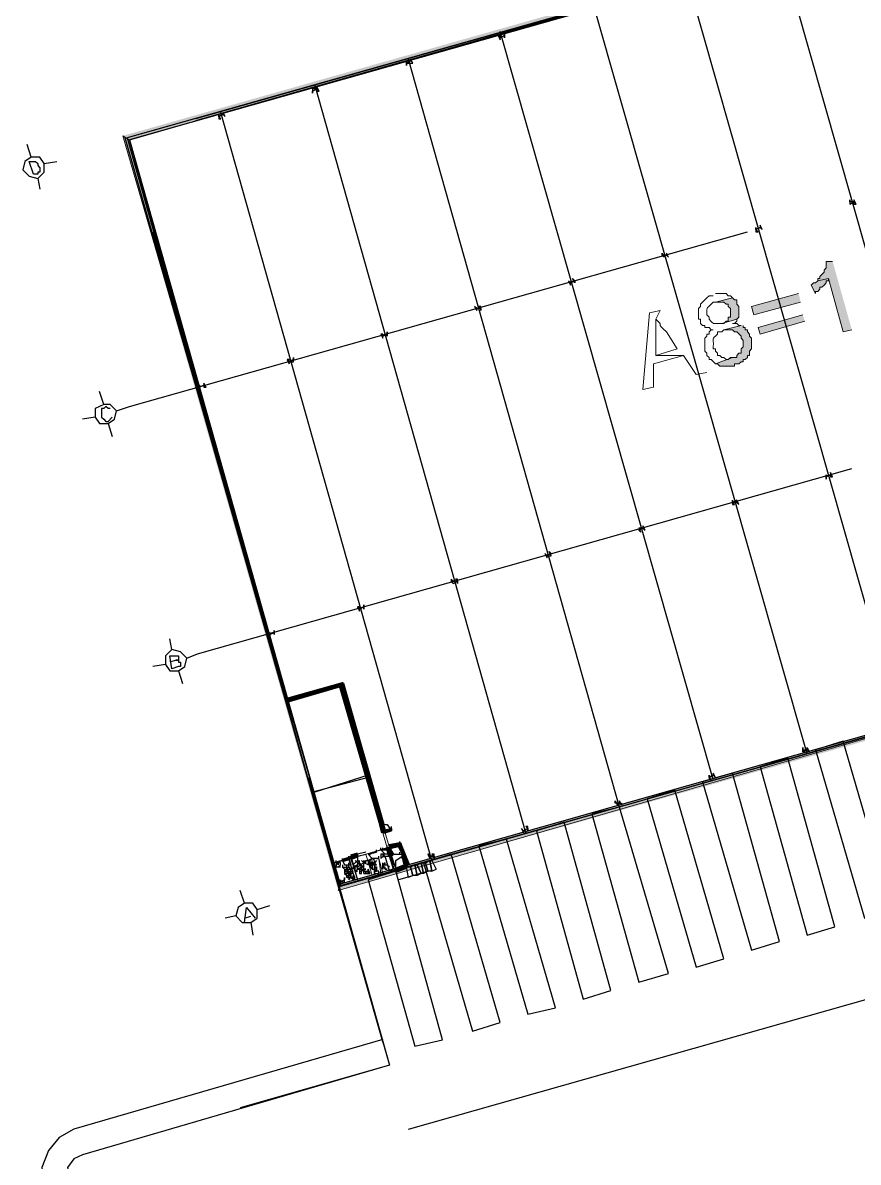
# Model space of a CAD drawing. Header units: millimetres. Extents: x -3 to 3438, y -2371 to 140.
# Drawn here: x 561.435 to 564.532, y 120.51 to 124.732 of the extents above; entities that cross this region are included whole.
import ezdxf

# ---------------------------------------------------------------- set-up
doc = ezdxf.new("R2010")
doc.units = ezdxf.units.MM
doc.layers.add('1- 3', color=3, linetype='Continuous')

msp = doc.modelspace()

# ---------------------------------------------------------------- hatches: boundary and pattern name
at = {"layer": '1- 3'}
for points in [[(567.1066, 125.814), (561.8302, 124.2974), (561.8065, 124.3132)], [(567.0987, 125.7903), (567.1066, 125.814), (561.8302, 124.2974)], [(561.8302, 124.2974), (561.8065, 124.3132), (562.6122, 121.5407)], [(561.8065, 124.3132), (562.6122, 121.5407), (562.6043, 121.517)], [(564.4368, 123.8472), (564.4131, 123.8472), (564.4131, 123.8235), (564.4052, 123.8156), (564.4052, 123.8077), (564.3973, 123.7998), (564.3894, 123.7919), (564.3894, 123.784), (564.3815, 123.784), (564.3815, 123.7761), (564.421, 123.784), (564.4763, 123.5865), (564.5079, 123.5944)], [(564.3815, 123.7761), (564.3736, 123.7682), (564.3657, 123.7682), (564.3578, 123.7603), (564.3736, 123.7287), (564.3736, 123.7366), (564.3815, 123.7366), (564.3894, 123.7445), (564.3894, 123.7524), (564.3973, 123.7524), (564.4052, 123.7603), (564.4131, 123.7682), (564.4131, 123.7761), (564.421, 123.7761), (564.421, 123.784)], [(564.0656, 123.7129), (564.0024, 123.6971), (564.034, 123.6971), (564.0419, 123.6892), (564.0498, 123.6892), (564.0498, 123.6813), (564.0577, 123.6734), (564.0577, 123.6418), (564.0498, 123.6418), (564.0498, 123.626), (564.0419, 123.626), (564.034, 123.6181), (564.0261, 123.6181), (564.0814, 123.6339), (564.0893, 123.6418), (564.0893, 123.6813), (564.0814, 123.6892), (564.0814, 123.705), (564.0735, 123.705)], [(564.3104, 123.7287), (564.1366, 123.6813), (564.1445, 123.6497), (564.3183, 123.6971)], [(564.3262, 123.6497), (564.1603, 123.6023), (564.1682, 123.5786), (564.3341, 123.626)], [(564.0972, 123.6102), (564.034, 123.5944), (564.0656, 123.5944), (564.0735, 123.5865), (564.0814, 123.5865), (564.0972, 123.5707), (564.0972, 123.5628), (564.1051, 123.5549), (564.1051, 123.5312), (564.0972, 123.5233), (564.0972, 123.5075), (564.0893, 123.5075), (564.0814, 123.4996), (564.0814, 123.4917), (564.0656, 123.4917), (564.0024, 123.468), (564.0103, 123.468), (564.0182, 123.4601), (564.0735, 123.4601), (564.0735, 123.468), (564.0893, 123.468), (564.0972, 123.4759), (564.1051, 123.4759), (564.1051, 123.4838), (564.113, 123.4838), (564.1209, 123.4917), (564.1209, 123.4996), (564.1288, 123.4996), (564.1288, 123.5154), (564.1366, 123.5233), (564.1366, 123.5628), (564.1288, 123.5707), (564.1288, 123.5786), (564.1209, 123.5865), (564.1209, 123.5944), (564.113, 123.5944), (564.113, 123.6023), (564.1051, 123.6023), (564.1051, 123.6102)], [(562.6122, 121.5407), (562.6043, 121.517), (568.639, 123.2548)], [(562.6043, 121.517), (568.639, 123.2548), (568.6469, 123.2311)]]:
    msp.add_hatch(color=256, dxfattribs=at).paths.add_polyline_path(points)

# ---------------------------------------------------------------- linework, layer by layer
at = {"layer": '1- 3', "lineweight": 0}
for points in [[(567.1066, 125.814), (561.8302, 124.2974), (561.8065, 124.3132)], [(567.0987, 125.7903), (567.1066, 125.814), (561.8302, 124.2974)], [(561.8302, 124.2974), (561.8065, 124.3132), (562.6122, 121.5407)], [(561.8065, 124.3132), (562.6122, 121.5407), (562.6043, 121.517)], [(564.4368, 123.8472), (564.4131, 123.8472), (564.4131, 123.8235), (564.4052, 123.8156), (564.4052, 123.8077), (564.3973, 123.7998), (564.3894, 123.7919), (564.3894, 123.784), (564.3815, 123.784), (564.3815, 123.7761), (564.421, 123.784), (564.4763, 123.5865), (564.5079, 123.5944)], [(564.3815, 123.7761), (564.3736, 123.7682), (564.3657, 123.7682), (564.3578, 123.7603), (564.3736, 123.7287), (564.3736, 123.7366), (564.3815, 123.7366), (564.3894, 123.7445), (564.3894, 123.7524), (564.3973, 123.7524), (564.4052, 123.7603), (564.4131, 123.7682), (564.4131, 123.7761), (564.421, 123.7761), (564.421, 123.784)], [(564.0656, 123.7129), (564.0024, 123.6971), (564.034, 123.6971), (564.0419, 123.6892), (564.0498, 123.6892), (564.0498, 123.6813), (564.0577, 123.6734), (564.0577, 123.6418), (564.0498, 123.6418), (564.0498, 123.626), (564.0419, 123.626), (564.034, 123.6181), (564.0261, 123.6181), (564.0814, 123.6339), (564.0893, 123.6418), (564.0893, 123.6813), (564.0814, 123.6892), (564.0814, 123.705), (564.0735, 123.705), (564.0656, 123.7129)], [(564.3104, 123.7287), (564.1366, 123.6813), (564.1445, 123.6497), (564.3183, 123.6971)], [(564.3262, 123.6497), (564.1603, 123.6023), (564.1682, 123.5786), (564.3341, 123.626)], [(564.0972, 123.6102), (564.034, 123.5944), (564.0656, 123.5944), (564.0735, 123.5865), (564.0814, 123.5865), (564.0972, 123.5707), (564.0972, 123.5628), (564.1051, 123.5549), (564.1051, 123.5312), (564.0972, 123.5233), (564.0972, 123.5075), (564.0893, 123.5075), (564.0814, 123.4996), (564.0814, 123.4917), (564.0656, 123.4917), (564.0024, 123.468), (564.0103, 123.468), (564.0182, 123.4601), (564.0735, 123.4601), (564.0735, 123.468), (564.0893, 123.468), (564.0972, 123.4759), (564.1051, 123.4759), (564.1051, 123.4838), (564.113, 123.4838), (564.1209, 123.4917), (564.1209, 123.4996), (564.1288, 123.4996), (564.1288, 123.5154), (564.1366, 123.5233), (564.1366, 123.5628), (564.1288, 123.5707), (564.1288, 123.5786), (564.1209, 123.5865), (564.1209, 123.5944), (564.113, 123.5944), (564.113, 123.6023), (564.1051, 123.6023), (564.1051, 123.6102)], [(562.6122, 121.5407), (562.6043, 121.517), (568.639, 123.2548)], [(562.6043, 121.517), (568.639, 123.2548), (568.6469, 123.2311)]]:
    msp.add_lwpolyline(points, dxfattribs=at)
at = {"layer": '1- 3', "lineweight": 25}
for points in [[(568.647, 123.2392), (567.1067, 125.7985), (561.8223, 124.3056)], [(568.6469, 123.239), (567.1067, 125.7982), (561.8223, 124.3053), (562.6043, 121.5328), (568.6469, 123.239)], [(568.6391, 123.2392), (567.1067, 125.7906), (561.8302, 124.2977), (562.6122, 121.5331)], [(567.0988, 125.7985), (562.0751, 124.3688)], [(568.6391, 123.2393), (567.1067, 125.7985), (562.0751, 124.3767)], [(565.0371, 122.22), (564.2472, 124.9925)], [(564.6896, 122.1174), (563.8997, 124.8899)], [(564.342, 122.0226), (563.5521, 124.7951)], [(563.2204, 124.6845), (563.2046, 124.6766), (563.2046, 124.6845), (563.1967, 124.6845), (563.2046, 124.6687), (563.2046, 124.6766), (563.2204, 124.6845), (563.2204, 124.6766), (563.2204, 124.6924), (563.2204, 124.6845)], [(563.9945, 121.9278), (563.2046, 124.7003)], [(562.8728, 124.5897), (562.857, 124.5818), (562.857, 124.5897), (562.857, 124.5739), (562.857, 124.5818), (562.8807, 124.5818), (562.8728, 124.5976), (562.8728, 124.5897)], [(563.6469, 121.8251), (562.8649, 124.5976)], [(562.5253, 124.487), (562.5095, 124.487), (562.5095, 124.4712), (562.5095, 124.4791), (562.5253, 124.487), (562.5253, 124.4791), (562.5332, 124.4791), (562.5253, 124.4949), (562.5253, 124.487)], [(563.2994, 121.7303), (562.5174, 124.5028)], [(562.1777, 124.3922), (562.1619, 124.3843), (562.1619, 124.3922), (562.1619, 124.3764), (562.1698, 124.3764), (562.1619, 124.3843), (562.1777, 124.3922), (562.1856, 124.3843), (562.1777, 124.4001), (562.1777, 124.3922)], [(562.9518, 121.6276), (562.1698, 124.4001)], [(562.7701, 120.9562), (561.8144, 124.3053)], [(561.8223, 124.3056), (562.6122, 121.5331), (568.6391, 123.2471)], [(561.4669, 124.2343), (561.4511, 124.2816)], [(562.6122, 121.5331), (561.8302, 124.2977)], [(561.4353, 124.1869), (561.459, 124.1632), (561.4906, 124.1552), (561.5142, 124.179), (561.5142, 124.2105), (561.4985, 124.2343), (561.4669, 124.2343), (561.4432, 124.2185), (561.4353, 124.1869)], [(561.4747, 124.171), (561.459, 124.2184), (561.4827, 124.2184), (561.4905, 124.2105), (561.4905, 124.2026), (561.4984, 124.1947), (561.4984, 124.1789), (561.4905, 124.1789), (561.4905, 124.171), (561.4747, 124.171)], [(561.5142, 124.2105), (561.5616, 124.2184)], [(561.4905, 124.1552), (561.4985, 124.1157)], [(564.5158, 124.0684), (564.5, 124.0684), (564.5, 124.0762), (564.5, 124.0604), (564.5158, 124.0684), (564.5158, 124.0604), (564.5237, 124.0604), (564.5158, 124.0762), (564.5158, 124.0684)], [(564.1683, 123.9736), (564.1525, 123.9657), (564.1525, 123.9736), (564.1525, 123.9578), (564.1604, 123.9578), (564.1525, 123.9657), (564.1683, 123.9736), (564.1762, 123.9657), (564.1683, 123.9815), (564.1683, 123.9736)], [(561.8302, 123.3101), (564.1209, 123.9578)], [(561.9171, 123.958), (562.6043, 121.5331), (568.647, 123.2392)], [(563.8207, 123.8709), (563.8049, 123.8709), (563.8049, 123.8788), (563.8128, 123.863), (563.8049, 123.8709), (563.8207, 123.8709), (563.8286, 123.863), (563.8207, 123.8788), (563.8207, 123.8709)], [(563.4811, 123.7761), (563.4653, 123.7682), (563.4574, 123.7761), (563.4653, 123.7603), (563.4653, 123.7682), (563.4811, 123.7761), (563.4811, 123.7682), (563.4732, 123.784), (563.4811, 123.7761)], [(563.1335, 123.6734), (563.1177, 123.6734), (563.1098, 123.6813), (563.1177, 123.6655), (563.1177, 123.6734), (563.1335, 123.6734), (563.1335, 123.6655), (563.1335, 123.6813), (563.1256, 123.6813), (563.1335, 123.6734)], [(562.7859, 123.5786), (562.7702, 123.5707), (562.7702, 123.5786), (562.7623, 123.5786), (562.7702, 123.5628), (562.7702, 123.5707), (562.7859, 123.5786), (562.7859, 123.5707), (562.7859, 123.5865), (562.7859, 123.5786)], [(562.4384, 123.4838), (562.4226, 123.4759), (562.4226, 123.4838), (562.4147, 123.4838), (562.4226, 123.468), (562.4226, 123.4759), (562.4384, 123.4759), (562.4384, 123.4917), (562.4384, 123.4838)], [(562.1066, 123.3891), (562.0908, 123.3812), (562.0908, 123.3891), (562.0908, 123.3732), (562.0908, 123.3812), (562.1066, 123.3891), (562.1066, 123.3812), (562.1145, 123.3812), (562.1066, 123.397), (562.1066, 123.3891)], [(561.7354, 123.318), (561.7196, 123.3654)], [(561.7038, 123.2706), (561.7196, 123.2469), (561.7512, 123.2469), (561.7749, 123.2627), (561.7828, 123.2943), (561.7591, 123.318), (561.7354, 123.318), (561.7038, 123.3022), (561.7038, 123.2706)], [(561.7591, 123.3022), (561.7512, 123.3022), (561.7433, 123.3101), (561.7354, 123.3022), (561.7275, 123.3022), (561.7275, 123.2706), (561.7354, 123.2627), (561.7433, 123.2548), (561.7512, 123.2548), (561.767, 123.2706)], [(561.7828, 123.2943), (561.8302, 123.3101)], [(561.7038, 123.2706), (561.6564, 123.2627)], [(561.7512, 123.2469), (561.767, 123.1995)], [(562.6122, 121.541), (568.6391, 123.2471)], [(562.6122, 121.541), (568.6391, 123.2471)], [(562.0829, 122.3938), (564.5079, 123.081)], [(564.4289, 123.0573), (564.4131, 123.0494), (564.4131, 123.0573), (564.4131, 123.0415), (564.4131, 123.0494), (564.4289, 123.0573), (564.4289, 123.0494), (564.4368, 123.0494), (564.4289, 123.0652), (564.4289, 123.0573)], [(564.0814, 122.9625), (564.0656, 122.9546), (564.0656, 122.9625), (564.0656, 122.9467), (564.0735, 122.9467), (564.0656, 122.9546), (564.0814, 122.9546), (564.0893, 122.9467), (564.0814, 122.9625)], [(563.7338, 122.8599), (563.718, 122.8599), (563.7259, 122.8441), (563.718, 122.852), (563.7338, 122.8599), (563.7417, 122.852), (563.7338, 122.8678), (563.7338, 122.8599)], [(563.3942, 122.7651), (563.3784, 122.7572), (563.3705, 122.7651), (563.3784, 122.7493), (563.3784, 122.7572), (563.3942, 122.7572), (563.3863, 122.773), (563.3942, 122.7651)], [(563.0466, 122.6624), (563.0308, 122.6624), (563.0229, 122.6703), (563.0229, 122.6624), (563.0308, 122.6545), (563.0466, 122.6624), (563.0466, 122.6545), (563.0466, 122.6703), (563.0387, 122.6703), (563.0466, 122.6624)], [(562.6991, 122.5676), (562.6833, 122.5597), (562.6833, 122.5676), (562.6754, 122.5676), (562.6833, 122.5518), (562.6833, 122.5597), (562.6991, 122.5676), (562.6991, 122.5597), (562.6991, 122.5755), (562.6991, 122.5676)], [(561.9882, 122.4096), (561.9803, 122.4491)], [(562.3673, 122.4728), (562.3515, 122.4649), (562.3515, 122.4728), (562.3515, 122.457), (562.3515, 122.4649), (562.3673, 122.4728), (562.3673, 122.4649), (562.3673, 122.4807), (562.3673, 122.4728)], [(561.9645, 122.3543), (561.9803, 122.3306), (562.0119, 122.3306), (562.0356, 122.3464), (562.0435, 122.378), (562.0198, 122.4017), (561.9882, 122.4096), (561.9645, 122.3859), (561.9645, 122.3543)], [(562.865, 120.6324), (569.1604, 122.4175)], [(561.9882, 122.3385), (561.9803, 122.3859), (562.0119, 122.3859), (562.0119, 122.3701), (562.004, 122.3701), (561.9803, 122.3622)], [(562.004, 122.3701), (562.0119, 122.3701), (562.0119, 122.3622), (562.0198, 122.3622), (562.0198, 122.3464), (562.0119, 122.3464), (561.9882, 122.3385)], [(562.0435, 122.378), (562.083, 122.3938)], [(561.9645, 122.3543), (561.9171, 122.3464)], [(562.0119, 122.3306), (562.0277, 122.2832)], [(564.3736, 122.0382), (564.5553, 121.4142), (564.6579, 121.4458), (564.4763, 122.0698), (564.3736, 122.0382)], [(564.1682, 121.975), (564.342, 121.351), (564.4447, 121.3826), (564.2709, 122.0066), (564.1682, 121.975)], [(562.4937, 121.9356), (562.7938, 120.8693), (562.2409, 120.7113)], [(562.7149, 121.9359), (562.5095, 121.8806)], [(562.7149, 121.9438), (562.5174, 121.8806)], [(563.9549, 121.9197), (564.1366, 121.2957), (564.2393, 121.3273), (564.0655, 121.9513), (563.9549, 121.9197)], [(563.9945, 121.9436), (563.9787, 121.9357), (563.9787, 121.9436), (563.9787, 121.9278), (563.9866, 121.9278), (563.9787, 121.9357), (563.9945, 121.9436), (564.0024, 121.9357), (563.9945, 121.9515), (563.9945, 121.9436)], [(563.7496, 121.8565), (563.9312, 121.2325), (564.0339, 121.2641), (563.8523, 121.8881), (563.7496, 121.8565)], [(563.5442, 121.8012), (563.718, 121.1772), (563.8286, 121.2088), (563.6469, 121.8249), (563.5442, 121.8012)], [(563.6469, 121.8409), (563.6311, 121.8409), (563.6311, 121.8488), (563.639, 121.833), (563.639, 121.8409), (563.6548, 121.8409), (563.6548, 121.833), (563.6469, 121.8488), (563.6469, 121.8409)], [(562.7701, 121.7619), (562.7543, 121.8014)], [(562.7622, 121.7619), (562.7622, 121.7697)], [(563.3388, 121.738), (563.5126, 121.114), (563.6153, 121.1456), (563.4415, 121.7696), (563.3388, 121.738)], [(562.7622, 121.7619), (562.7859, 121.7619), (562.8017, 121.7382)], [(562.8017, 121.7461), (562.7701, 121.7382), (562.7701, 121.7303), (562.778, 121.7303), (562.8017, 121.7382), (562.8017, 121.7461)], [(562.778, 121.7382), (562.7701, 121.7303), (562.7701, 121.7382), (562.778, 121.7382), (562.7701, 121.7303)], [(562.778, 121.7382), (562.7701, 121.7382)], [(562.7701, 121.7303), (562.7701, 121.7382)], [(562.7938, 121.7382), (562.7938, 121.7461)], [(562.7938, 121.7382), (562.8017, 121.7382)], [(562.8017, 121.7461), (562.8017, 121.754)], [(562.8017, 121.7382), (562.8017, 121.7461)], [(563.3073, 121.7461), (563.2915, 121.7382), (563.2836, 121.7461), (563.2915, 121.7303), (563.2915, 121.7382), (563.3073, 121.7461), (563.3073, 121.7382), (563.3073, 121.754), (563.2994, 121.754), (563.3073, 121.7461)], [(562.7859, 121.675), (562.7859, 121.6829)], [(562.8412, 121.6513), (562.8254, 121.6829), (562.8333, 121.6829), (562.8412, 121.6513)], [(562.8333, 121.6829), (562.8333, 121.6908), (562.8333, 121.6987)], [(562.8333, 121.6829), (562.8333, 121.6908)], [(562.8333, 121.6829), (562.8333, 121.6908)], [(563.1256, 121.6827), (563.3072, 121.0587), (563.4099, 121.0824), (563.2283, 121.7064), (563.1256, 121.6827)], [(562.6675, 121.5565), (562.6438, 121.6355), (562.6517, 121.6434), (562.6754, 121.5565)], [(562.6438, 121.6355), (562.6438, 121.6434)], [(562.6438, 121.6355), (562.6438, 121.6434)], [(562.6517, 121.6355), (562.6517, 121.6434)], [(562.6517, 121.6355), (562.6517, 121.6434)], [(562.6754, 121.6434), (562.6754, 121.6276), (562.6596, 121.6118)], [(562.7069, 121.6592), (562.6754, 121.6513), (562.6754, 121.6434), (562.7069, 121.6513)], [(562.6754, 121.6434), (562.6754, 121.6513)], [(562.6754, 121.6434), (562.6754, 121.6513)], [(562.7543, 121.6355), (562.7306, 121.6355), (562.7148, 121.6513)], [(562.7464, 121.6592), (562.7464, 121.6671)], [(562.7464, 121.6592), (562.7464, 121.6671)], [(562.7543, 121.6355), (562.7543, 121.6434)], [(562.7622, 121.6671), (562.7622, 121.675)], [(562.7622, 121.6671), (562.7859, 121.675)], [(562.7938, 121.6513), (562.778, 121.6513), (562.7622, 121.6671)], [(562.7622, 121.6671), (562.7701, 121.6671)], [(562.7622, 121.6671), (562.7859, 121.6671)], [(562.7701, 121.6512), (562.7622, 121.6512), (562.7622, 121.6354), (562.7701, 121.6433)], [(562.7622, 121.6512), (562.7622, 121.6354)], [(562.7701, 121.6671), (562.7701, 121.675)], [(562.7701, 121.6671), (562.7701, 121.675)], [(562.7701, 121.6671), (562.7701, 121.675)], [(562.7701, 121.6671), (562.7701, 121.675)], [(562.778, 121.6512), (562.7701, 121.6512), (562.778, 121.6433)], [(562.7701, 121.6512), (562.7701, 121.6433), (562.778, 121.6433)], [(562.8096, 121.596), (562.7938, 121.5881), (562.778, 121.6434), (562.7938, 121.6434)], [(562.7938, 121.675), (562.8096, 121.6513), (562.8412, 121.6513)], [(562.7938, 121.6434), (562.7938, 121.6513), (562.8017, 121.6513), (562.7938, 121.6434)], [(562.8017, 121.6434), (562.7938, 121.6434)], [(562.8096, 121.596), (562.7938, 121.6434)], [(562.8017, 121.6434), (562.8096, 121.596), (562.7938, 121.6434)], [(562.7938, 121.6434), (562.8096, 121.596)], [(562.8017, 121.6434), (562.7938, 121.6434)], [(562.8096, 121.596), (562.8017, 121.6434), (562.8175, 121.596)], [(562.8175, 121.596), (562.8175, 121.6276), (562.8412, 121.6434)], [(562.8333, 121.6513), (562.8333, 121.6592)], [(562.8412, 121.6513), (562.8412, 121.6592)], [(562.8412, 121.6355), (562.8412, 121.6434), (562.8412, 121.6513)], [(562.8412, 121.6355), (562.8412, 121.6434)], [(562.8412, 121.6434), (562.8491, 121.6039), (562.857, 121.6039), (562.8412, 121.6434)], [(562.8412, 121.6434), (562.8491, 121.6355), (562.8491, 121.6434)], [(562.8491, 121.6118), (562.8412, 121.6434), (562.8491, 121.6039)], [(562.8491, 121.6434), (562.8491, 121.6513)], [(562.9202, 121.6195), (563.1019, 120.9955), (563.2045, 121.0271), (563.0229, 121.6511), (562.9202, 121.6195)], [(562.9597, 121.6434), (562.9439, 121.6434), (562.9439, 121.6513), (562.936, 121.6513), (562.9439, 121.6355), (562.9439, 121.6434), (562.9597, 121.6434), (562.9597, 121.6355), (562.9597, 121.6513), (562.9518, 121.6513), (562.9597, 121.6434)], [(562.5964, 121.6197), (562.5964, 121.6276)], [(562.6122, 121.6197), (562.5964, 121.6197), (562.5964, 121.6039), (562.6043, 121.6039), (562.6122, 121.6118), (562.6122, 121.6197)], [(562.6122, 121.6118), (562.6122, 121.6197), (562.5964, 121.6197), (562.5964, 121.6039)], [(562.6122, 121.6197), (562.6043, 121.6197), (562.5964, 121.6118)], [(562.5964, 121.6039), (562.6122, 121.6039)], [(562.6201, 121.6276), (562.6201, 121.6355)], [(562.6201, 121.6276), (562.6201, 121.6355)], [(562.6201, 121.6276), (562.628, 121.6118), (562.6517, 121.6118)], [(562.6201, 121.6117), (562.6201, 121.6038), (562.6359, 121.6038), (562.6359, 121.6117)], [(562.6201, 121.6038), (562.628, 121.5959), (562.6359, 121.5959), (562.6359, 121.6038)], [(562.6359, 121.6039), (562.6359, 121.596), (562.6438, 121.6039), (562.6438, 121.6118)], [(562.6359, 121.596), (562.6517, 121.596), (562.6438, 121.6039)], [(562.6438, 121.6118), (562.6438, 121.6197)], [(562.6596, 121.6118), (562.6596, 121.6197)], [(562.6754, 121.596), (562.6754, 121.6118), (562.6596, 121.6039), (562.6675, 121.5881), (562.6754, 121.5881)], [(562.6675, 121.596), (562.6675, 121.6039), (562.6596, 121.6039), (562.6675, 121.5881)], [(562.6596, 121.6039), (562.6675, 121.596)], [(562.6596, 121.596), (562.6596, 121.6039)], [(562.6675, 121.6276), (562.6754, 121.6197), (562.6833, 121.6276)], [(562.6675, 121.596), (562.6675, 121.6039)], [(562.6675, 121.5881), (562.6754, 121.596), (562.6754, 121.6039), (562.6675, 121.6039)], [(562.6754, 121.6197), (562.6754, 121.6118), (562.6833, 121.6197), (562.6833, 121.6276)], [(562.6754, 121.6118), (562.6754, 121.6039), (562.6912, 121.6118), (562.6833, 121.6197)], [(562.6754, 121.6039), (562.6754, 121.5959), (562.6912, 121.6039), (562.6912, 121.6117)], [(562.6754, 121.5959), (562.6912, 121.5959), (562.6912, 121.6038)], [(562.6833, 121.6197), (562.6833, 121.6118), (562.6991, 121.6197), (562.6912, 121.6276)], [(562.6833, 121.6118), (562.6912, 121.6039), (562.6991, 121.6118), (562.6991, 121.6197)], [(562.6911, 121.6039), (562.6991, 121.6039), (562.6991, 121.6118)], [(562.6911, 121.6039), (562.6911, 121.596), (562.6991, 121.596), (562.6991, 121.6039)], [(562.699, 121.6197), (562.699, 121.6276)], [(562.699, 121.6197), (562.707, 121.6276), (562.7148, 121.6276), (562.7148, 121.6118), (562.699, 121.6197)], [(562.7069, 121.6197), (562.699, 121.6197), (562.7069, 121.6276)], [(562.7069, 121.6197), (562.7069, 121.6276)], [(562.7069, 121.6197), (562.7069, 121.6276)], [(562.7385, 121.6197), (562.7385, 121.6276), (562.7306, 121.6355), (562.7148, 121.6276), (562.7227, 121.6118), (562.7385, 121.6197)], [(562.7227, 121.6197), (562.7227, 121.6276), (562.7148, 121.6276), (562.7227, 121.6118), (562.7306, 121.6118), (562.7306, 121.6197)], [(562.7306, 121.6355), (562.7227, 121.6276)], [(562.7227, 121.6197), (562.7227, 121.6276)], [(562.7306, 121.6118), (562.7306, 121.6197), (562.7227, 121.6197), (562.7385, 121.6197)], [(562.7227, 121.6118), (562.7227, 121.6197)], [(562.7306, 121.6197), (562.7227, 121.6197), (562.7227, 121.6039), (562.7306, 121.6118)], [(562.7306, 121.6118), (562.7227, 121.6039), (562.7306, 121.596)], [(562.7306, 121.6197), (562.7306, 121.6276)], [(562.7385, 121.6197), (562.7306, 121.6197), (562.7385, 121.6118), (562.7464, 121.6118)], [(562.7306, 121.6197), (562.7306, 121.6118), (562.7385, 121.6118)], [(562.7385, 121.6118), (562.7306, 121.6118), (562.7306, 121.596), (562.7385, 121.596)], [(562.7464, 121.6276), (562.7385, 121.6197), (562.7464, 121.6118)], [(562.7464, 121.6118), (562.7385, 121.6118), (562.7385, 121.596), (562.7464, 121.6039)], [(562.7385, 121.6118), (562.7385, 121.596)], [(562.7385, 121.596), (562.7385, 121.6039)], [(562.7385, 121.596), (562.7385, 121.6039), (562.7464, 121.6039)], [(562.7385, 121.596), (562.7385, 121.6039), (562.7464, 121.6039)], [(562.7464, 121.6039), (562.7464, 121.596)], [(562.7464, 121.6039), (562.7464, 121.5881)], [(562.778, 121.6197), (562.7701, 121.6118), (562.778, 121.6118)], [(562.7701, 121.6039), (562.7701, 121.6118), (562.7701, 121.6197)], [(562.7701, 121.6118), (562.7859, 121.6118)], [(562.7701, 121.596), (562.7701, 121.6039)], [(562.778, 121.6118), (562.778, 121.6197)], [(562.778, 121.596), (562.778, 121.6039)], [(562.7859, 121.6118), (562.7938, 121.6039)], [(562.8175, 121.5881), (562.8254, 121.5565), (562.936, 121.5881), (562.9202, 121.5802), (562.9123, 121.6197), (562.9281, 121.6197), (562.936, 121.5881)], [(562.8491, 121.6118), (562.857, 121.6039), (562.8491, 121.6039), (562.8491, 121.6118)], [(562.857, 121.6039), (562.8491, 121.6039), (562.8491, 121.6118)], [(562.857, 121.6039), (562.857, 121.6118)], [(562.857, 121.6039), (562.857, 121.6118)], [(562.8807, 121.5723), (562.8649, 121.5644), (562.857, 121.6039), (562.8728, 121.6039), (562.8807, 121.5723)], [(562.8965, 121.5723), (562.8807, 121.5723), (562.8728, 121.6039), (562.8886, 121.6118), (562.8965, 121.5723)], [(562.9123, 121.5802), (562.8965, 121.5723), (562.8886, 121.6118), (562.8965, 121.6118), (562.9123, 121.5802)], [(562.9202, 121.5802), (562.9123, 121.5802), (562.8965, 121.6118), (562.9123, 121.6197), (562.9202, 121.5802)], [(562.9518, 121.5881), (562.936, 121.5881), (562.9281, 121.6197), (562.9439, 121.6276), (562.9518, 121.5881), (562.9676, 121.596)], [(562.9518, 121.5881), (562.9439, 121.6276), (562.9518, 121.6276), (562.9676, 121.596)], [(562.628, 121.5565), (562.6122, 121.5486), (562.6122, 121.5565), (562.6122, 121.5407), (562.6122, 121.5486), (562.628, 121.5486), (562.628, 121.5644), (562.628, 121.5565)], [(562.628, 121.5959), (562.628, 121.588), (562.6359, 121.5959)], [(562.628, 121.588), (562.6438, 121.588), (562.6359, 121.5959)], [(562.628, 121.588), (562.628, 121.5801), (562.6438, 121.5801), (562.6438, 121.588)], [(562.628, 121.5801), (562.6359, 121.5722), (562.6438, 121.5722), (562.6438, 121.5801)], [(562.6359, 121.596), (562.6438, 121.5881), (562.6517, 121.5881), (562.6517, 121.596)], [(562.6359, 121.5723), (562.6438, 121.5723)], [(562.6438, 121.5644), (562.6359, 121.5644), (562.6359, 121.5723)], [(562.6359, 121.5723), (562.6517, 121.5723)], [(562.6438, 121.5644), (562.6359, 121.5644), (562.6359, 121.5723)], [(562.6359, 121.5722), (562.6359, 121.5643), (562.6438, 121.5643), (562.6438, 121.5722)], [(562.6438, 121.5881), (562.6438, 121.5802), (562.6517, 121.5802), (562.6517, 121.5881)], [(562.6438, 121.5802), (562.6438, 121.5722), (562.6517, 121.5802)], [(562.6438, 121.5723), (562.6438, 121.5802)], [(562.6438, 121.5644), (562.6438, 121.5723)], [(562.6438, 121.5723), (562.6517, 121.5723), (562.6517, 121.5644), (562.6438, 121.5644)], [(562.6517, 121.5723), (562.6517, 121.5644), (562.6438, 121.5644)], [(562.6438, 121.5644), (562.6438, 121.5565), (562.6517, 121.5644), (562.6517, 121.5723)], [(562.6596, 121.5802), (562.6517, 121.5802), (562.6517, 121.5644), (562.6596, 121.5644), (562.6596, 121.5565), (562.6675, 121.5644)], [(562.6517, 121.5723), (562.6517, 121.5802)], [(562.6517, 121.5644), (562.6517, 121.5723)], [(562.6517, 121.5644), (562.6596, 121.5565)], [(562.6596, 121.5644), (562.6517, 121.5644)], [(562.6675, 121.5644), (562.6596, 121.5802)], [(562.6596, 121.5644), (562.6596, 121.5723)], [(562.6596, 121.5565), (562.6596, 121.5644)], [(562.6675, 121.5881), (562.6675, 121.596)], [(562.6754, 121.596), (562.6833, 121.596)], [(562.6833, 121.5959), (562.6833, 121.588), (562.6912, 121.588), (562.6912, 121.5959)], [(562.6833, 121.588), (562.6833, 121.5801), (562.6912, 121.5801), (562.6912, 121.588)], [(562.6911, 121.596), (562.6911, 121.5881), (562.707, 121.596), (562.6991, 121.596)], [(562.699, 121.5881), (562.699, 121.596)], [(562.699, 121.5802), (562.699, 121.5881)], [(562.699, 121.5881), (562.7148, 121.5881)], [(562.699, 121.5802), (562.699, 121.5881)], [(562.699, 121.5802), (562.7148, 121.5802), (562.7148, 121.5881)], [(562.7069, 121.5802), (562.699, 121.5802)], [(562.7069, 121.5881), (562.7148, 121.5881), (562.7148, 121.5802), (562.7069, 121.5802)], [(562.7148, 121.596), (562.7148, 121.5802), (562.7227, 121.5802)], [(562.7227, 121.5802), (562.7148, 121.596)], [(562.7148, 121.5881), (562.7148, 121.596)], [(562.7148, 121.5802), (562.7148, 121.5881)], [(562.7148, 121.5564), (562.8886, 120.9402), (562.9913, 120.9639), (562.8175, 121.5879), (562.7148, 121.5564)], [(562.7464, 121.596), (562.7464, 121.5881), (562.7385, 121.5881), (562.7385, 121.596)], [(562.7464, 121.596), (562.7385, 121.5881)], [(562.7385, 121.596), (562.7464, 121.5881)], [(562.7385, 121.596), (562.7385, 121.5881), (562.7464, 121.5881)], [(562.7385, 121.5881), (562.7385, 121.596)], [(562.7543, 121.5802), (562.7543, 121.5881), (562.7385, 121.5881), (562.7385, 121.5802)], [(562.7385, 121.5802), (562.7543, 121.5802)], [(562.7464, 121.5881), (562.7464, 121.596)], [(562.8175, 121.596), (562.8096, 121.596)], [(562.2567, 121.4697), (562.241, 121.517)], [(562.6043, 121.5328), (562.7939, 120.8693)], [(562.2252, 121.4223), (562.2489, 121.3986), (562.2804, 121.3986), (562.3041, 121.4144), (562.3041, 121.4459), (562.2883, 121.4697), (562.2568, 121.4697), (562.2331, 121.4539), (562.2252, 121.4223)], [(562.2567, 121.3986), (562.2646, 121.4538), (562.2962, 121.4144)], [(562.3041, 121.4459), (562.3515, 121.4617)], [(562.2251, 121.4223), (562.1857, 121.4144)], [(562.2567, 121.4144), (562.2804, 121.4222)], [(562.2804, 121.3986), (562.2883, 121.3511)], [(562.7702, 120.9644), (561.6249, 120.6326), (561.5696, 120.601), (561.5301, 120.5536), (561.5064, 120.4904), (561.5143, 120.4272), (563.0625, 115.0165)], [(562.7939, 120.8696), (561.6565, 120.5378), (561.6249, 120.522), (561.6012, 120.4904), (561.6091, 120.4509), (563.1651, 115.0007)]]:
    msp.add_lwpolyline(points, dxfattribs=at)
at = {"layer": '1- 3', "lineweight": 70}
for points in [[(562.6122, 122.2753), (562.4226, 122.22), (562.4226, 122.2279), (562.6201, 122.2832), (562.7701, 121.7619), (562.7622, 121.7619), (562.6122, 122.2753)], [(562.7701, 121.7303), (562.7622, 121.7619)], [(562.778, 121.7303), (562.7701, 121.7619)], [(562.7938, 121.6829), (562.8333, 121.6908)], [(562.8333, 121.6829), (562.7938, 121.675), (562.8017, 121.6434)], [(562.8649, 121.6118), (562.8333, 121.6908), (562.857, 121.6039)], [(562.6754, 121.6513), (562.6517, 121.6434)], [(562.6754, 121.6434), (562.6517, 121.6355)], [(562.7859, 121.675), (562.7938, 121.6434)], [(562.8175, 121.596), (562.857, 121.6118)], [(562.8175, 121.5881), (562.857, 121.6039)]]:
    msp.add_lwpolyline(points, dxfattribs=at)
at = {"layer": '1- 3', "lineweight": 5}
for points in [[(562.4226, 122.22), (562.4226, 122.2279), (562.6201, 122.2832), (562.7622, 121.7619), (562.6201, 122.2753), (562.4226, 122.22)], [(562.7069, 121.6513), (562.7859, 121.675), (562.7701, 121.7303), (562.778, 121.7303), (562.7938, 121.675), (562.7069, 121.6513), (562.7306, 121.5723)], [(562.7069, 121.6513), (562.6754, 121.6434), (562.6833, 121.6434), (562.7069, 121.6513)], [(562.7306, 121.5723), (562.707, 121.6513)], [(562.6675, 121.5565), (562.6438, 121.6355), (562.6517, 121.6355), (562.6754, 121.5565)], [(562.7622, 121.5802), (562.7543, 121.6355), (562.7701, 121.5802)]]:
    msp.add_lwpolyline(points, dxfattribs=at)
at = {"layer": '1- 3', "lineweight": 25}
for points, knots in [([(583.9234, 38.9024), (583.9234, 38.9024), (583.9234, 137.7493), (583.9234, 137.7493), (583.9192, 138.052), (583.6778, 138.2815), (583.3784, 138.2864), (583.3784, 138.2864), (541.9329, 138.2864), (541.9329, 138.2864)], [0, 0, 0, 0, 1, 1, 1, 2, 2, 2, 3, 3, 3, 3]), ([(563.9155, 131.1142), (563.9155, 131.1142), (566.3799, 127.0067), (566.3799, 127.0067), (566.3799, 127.0067), (568.7812, 123.0099), (568.7812, 123.0099), (568.7812, 123.0099), (570.4084, 120.4586), (570.4084, 120.4586), (570.4084, 120.4586), (572.2251, 117.4333), (572.2251, 117.4333), (572.2251, 117.4333), (572.4068, 117.1015), (572.4068, 117.1015), (572.4068, 117.1015), (572.8886, 116.6513), (572.8886, 116.6513), (572.8886, 116.6513), (574.6896, 111.4775), (574.6896, 111.4775), (574.6896, 111.4775), (564.6185, 112.4491), (564.6185, 112.4491), (564.6185, 112.4491), (558.402, 110.0715), (558.402, 110.0715), (558.402, 110.0715), (557.8175, 109.6529), (557.8175, 109.6529), (557.8175, 109.6529), (556.5695, 109.1236), (556.5695, 109.1236), (556.5695, 109.1236), (554.3657, 108.0257), (554.3657, 108.0257), (554.3657, 108.0257), (554.8554, 107.8124), (554.8554, 107.8124), (554.8554, 107.8124), (554.8791, 107.7966), (554.8791, 107.7966), (554.8791, 107.7966), (555.1635, 107.4886), (555.1635, 107.4886), (555.1635, 107.4886), (555.3136, 107.2674), (555.3136, 107.2674), (555.3136, 107.2674), (555.3768, 107.1489), (555.3768, 107.1489), (555.3768, 107.1489), (557.2409, 102.7571), (557.2409, 102.7571), (557.2409, 102.7571), (556.9013, 102.7097), (556.9013, 102.7097), (556.9013, 102.7097), (556.7986, 102.6386), (556.7986, 102.6386), (556.7986, 102.6386), (556.5695, 102.5755), (556.5695, 102.5755), (556.5695, 102.5755), (556.372, 102.7966), (556.372, 102.7966), (556.372, 102.7966), (555.8744, 103.4364), (555.8744, 103.4364), (555.8744, 103.4364), (553.4573, 106.5249), (553.4573, 106.5249), (553.4573, 106.5249), (552.6358, 107.4491), (552.6358, 107.4491), (551.6656, 108.6175), (550.5888, 109.6971), (549.6501, 110.893), (549.6501, 110.893), (548.8839, 111.9436), (548.8839, 111.9436), (548.8839, 111.9436), (548.4573, 112.7018), (548.4573, 112.7018), (548.4573, 112.7018), (548.2994, 112.9783), (548.2994, 112.9783), (548.2994, 112.9783), (547.7069, 114.1473), (547.7069, 114.1473), (547.7069, 114.1473), (547.699, 114.1552), (547.699, 114.1552), (547.699, 114.1552), (549.421, 114.7477), (549.421, 114.7477), (549.421, 114.7477), (549.1998, 115.427), (549.1998, 115.427), (549.1998, 115.427), (549.0261, 115.9483), (549.0261, 115.9483), (549.0261, 115.9483), (553.2994, 117.4096), (553.2994, 117.4096), (553.2994, 117.4096), (551.9407, 121.438), (551.9407, 121.438), (551.9407, 121.438), (554.7607, 121.4775), (554.7607, 121.4775), (554.7607, 121.4775), (554.0655, 125.0478), (554.0655, 125.0478), (554.0655, 125.0478), (553.56, 132.4807), (553.56, 132.4807), (553.56, 132.4807), (559.2551, 131.7303), (559.2551, 131.7303), (559.2551, 131.7303), (563.9155, 131.1142), (563.9155, 131.1142)], [0, 0, 0, 0, 1, 1, 1, 2, 2, 2, 3, 3, 3, 4, 4, 4, 5, 5, 5, 6, 6, 6, 7, 7, 7, 8, 8, 8, 9, 9, 9, 10, 10, 10, 11, 11, 11, 12, 12, 12, 13, 13, 13, 14, 14, 14, 15, 15, 15, 16, 16, 16, 17, 17, 17, 18, 18, 18, 19, 19, 19, 20, 20, 20, 21, 21, 21, 22, 22, 22, 23, 23, 23, 24, 24, 24, 25, 25, 25, 26, 26, 26, 27, 27, 27, 28, 28, 28, 29, 29, 29, 30, 30, 30, 31, 31, 31, 32, 32, 32, 33, 33, 33, 34, 34, 34, 35, 35, 35, 36, 36, 36, 37, 37, 37, 38, 38, 38, 39, 39, 39, 40, 40, 40, 41, 41, 41, 41]), ([(564.342, 122.0383), (564.342, 122.0383), (564.3262, 122.0383), (564.3262, 122.0383), (564.3262, 122.0383), (564.3262, 122.0462), (564.3262, 122.0462), (564.3262, 122.0462), (564.3262, 122.0304), (564.3262, 122.0304), (564.3262, 122.0304), (564.3341, 122.0304), (564.3341, 122.0304), (564.3341, 122.0304), (564.3262, 122.0304), (564.3262, 122.0304), (564.3262, 122.0304), (564.342, 122.0383), (564.342, 122.0383), (564.342, 122.0383), (564.3499, 122.0304), (564.3499, 122.0304), (564.3499, 122.0304), (564.342, 122.0462), (564.342, 122.0462), (564.342, 122.0462), (564.342, 122.0383), (564.342, 122.0383)], [0, 0, 0, 0, 1, 1, 1, 2, 2, 2, 3, 3, 3, 4, 4, 4, 5, 5, 5, 6, 6, 6, 7, 7, 7, 8, 8, 8, 9, 9, 9, 9]), ([(562.7622, 121.7619), (562.7622, 121.7619), (562.7701, 121.7619), (562.7701, 121.7619), (562.7701, 121.7619), (562.7622, 121.7619), (562.7622, 121.7619)], [0, 0, 0, 0, 1, 1, 1, 2, 2, 2, 2]), ([(562.7701, 121.7303), (562.7701, 121.7303), (562.778, 121.7303), (562.778, 121.7303), (562.778, 121.7303), (562.7701, 121.7303), (562.7701, 121.7303)], [0, 0, 0, 0, 1, 1, 1, 2, 2, 2, 2]), ([(562.8017, 121.7382), (562.8017, 121.7382), (562.778, 121.7382), (562.778, 121.7382), (562.778, 121.7382), (562.8017, 121.7382), (562.8017, 121.7382)], [0, 0, 0, 0, 1, 1, 1, 2, 2, 2, 2]), ([(562.8017, 121.7461), (562.8017, 121.7461), (562.8017, 121.7382), (562.8017, 121.7382), (562.8017, 121.7382), (562.8017, 121.7461), (562.8017, 121.7461), (562.8017, 121.7461), (562.7938, 121.7382), (562.7938, 121.7382)], [0, 0, 0, 0, 1, 1, 1, 2, 2, 2, 3, 3, 3, 3]), ([(562.8017, 121.7461), (562.8017, 121.7461), (562.8017, 121.7382), (562.8017, 121.7382), (562.8017, 121.7382), (562.8017, 121.7461), (562.8017, 121.7461), (562.8017, 121.7461), (562.8017, 121.7382), (562.8017, 121.7382)], [0, 0, 0, 0, 1, 1, 1, 2, 2, 2, 3, 3, 3, 3]), ([(562.8017, 121.7461), (562.8017, 121.7461), (562.8017, 121.7382), (562.8017, 121.7382), (562.8017, 121.7382), (562.8017, 121.7461), (562.8017, 121.7461), (562.8017, 121.7461), (562.8017, 121.7382), (562.8017, 121.7382), (562.8017, 121.7382), (562.8017, 121.7461), (562.8017, 121.7461)], [0, 0, 0, 0, 1, 1, 1, 2, 2, 2, 3, 3, 3, 4, 4, 4, 4]), ([(562.8017, 121.7382), (562.8017, 121.7382), (562.8017, 121.7461), (562.8017, 121.7461), (562.8017, 121.7461), (562.8017, 121.7382), (562.8017, 121.7382)], [0, 0, 0, 0, 1, 1, 1, 2, 2, 2, 2]), ([(562.7938, 121.675), (562.7938, 121.675), (562.7938, 121.6829), (562.7938, 121.6829), (562.7938, 121.6829), (562.7938, 121.675), (562.7938, 121.675)], [0, 0, 0, 0, 1, 1, 1, 2, 2, 2, 2]), ([(562.7938, 121.675), (562.7938, 121.675), (562.7938, 121.6829), (562.7938, 121.6829), (562.7938, 121.6829), (562.7938, 121.675), (562.7938, 121.675)], [0, 0, 0, 0, 1, 1, 1, 2, 2, 2, 2]), ([(562.8333, 121.6908), (562.8333, 121.6908), (562.8333, 121.6829), (562.8333, 121.6829), (562.8333, 121.6829), (562.8333, 121.6908), (562.8333, 121.6908)], [0, 0, 0, 0, 1, 1, 1, 2, 2, 2, 2]), ([(562.8412, 121.6513), (562.8412, 121.6513), (562.8333, 121.6829), (562.8333, 121.6829), (562.8333, 121.6829), (562.8412, 121.6513), (562.8412, 121.6513)], [0, 0, 0, 0, 1, 1, 1, 2, 2, 2, 2]), ([(562.6517, 121.6434), (562.6517, 121.6434), (562.6517, 121.6355), (562.6517, 121.6355), (562.6517, 121.6355), (562.6517, 121.6434), (562.6517, 121.6434)], [0, 0, 0, 0, 1, 1, 1, 2, 2, 2, 2]), ([(562.7227, 121.6513), (562.7227, 121.6513), (562.7148, 121.6513), (562.7148, 121.6513), (562.7148, 121.6513), (562.7464, 121.6592), (562.7464, 121.6592), (562.7464, 121.6592), (562.7148, 121.6513), (562.7148, 121.6513)], [0, 0, 0, 0, 1, 1, 1, 2, 2, 2, 3, 3, 3, 3]), ([(562.7227, 121.6513), (562.7227, 121.6513), (562.7148, 121.6513), (562.7148, 121.6513), (562.7148, 121.6513), (562.7227, 121.6513), (562.7227, 121.6513), (562.7227, 121.6513), (562.7148, 121.6513), (562.7148, 121.6513)], [0, 0, 0, 0, 1, 1, 1, 2, 2, 2, 3, 3, 3, 3]), ([(562.7227, 121.6513), (562.7227, 121.6513), (562.7385, 121.6592), (562.7385, 121.6592), (562.7385, 121.6592), (562.7227, 121.6513), (562.7227, 121.6513)], [0, 0, 0, 0, 1, 1, 1, 2, 2, 2, 2]), ([(562.7385, 121.6592), (562.7385, 121.6592), (562.7464, 121.6592), (562.7464, 121.6592), (562.7464, 121.6592), (562.7385, 121.6592), (562.7385, 121.6592), (562.7385, 121.6592), (562.7464, 121.6592), (562.7464, 121.6592), (562.7464, 121.6592), (562.7385, 121.6592), (562.7385, 121.6592)], [0, 0, 0, 0, 1, 1, 1, 2, 2, 2, 3, 3, 3, 4, 4, 4, 4]), ([(562.7622, 121.6671), (562.7622, 121.6671), (562.7859, 121.675), (562.7859, 121.675), (562.7859, 121.675), (562.7622, 121.6671), (562.7622, 121.6671)], [0, 0, 0, 0, 1, 1, 1, 2, 2, 2, 2]), ([(562.7622, 121.6671), (562.7622, 121.6671), (562.7701, 121.6671), (562.7701, 121.6671), (562.7701, 121.6671), (562.7622, 121.6671), (562.7622, 121.6671), (562.7622, 121.6671), (562.7701, 121.6671), (562.7701, 121.6671), (562.7701, 121.6671), (562.7622, 121.6671), (562.7622, 121.6671)], [0, 0, 0, 0, 1, 1, 1, 2, 2, 2, 3, 3, 3, 4, 4, 4, 4]), ([(562.7938, 121.675), (562.7938, 121.675), (562.7859, 121.675), (562.7859, 121.675), (562.7859, 121.675), (562.7938, 121.675), (562.7938, 121.675)], [0, 0, 0, 0, 1, 1, 1, 2, 2, 2, 2]), ([(562.7859, 121.675), (562.7859, 121.675), (562.7859, 121.6671), (562.7859, 121.6671), (562.7859, 121.6671), (562.7859, 121.675), (562.7859, 121.675), (562.7859, 121.675), (562.7859, 121.6671), (562.7859, 121.6671)], [0, 0, 0, 0, 1, 1, 1, 2, 2, 2, 3, 3, 3, 3]), ([(562.7859, 121.675), (562.7859, 121.675), (562.7938, 121.675), (562.7938, 121.675), (562.7938, 121.675), (562.7859, 121.675), (562.7859, 121.675)], [0, 0, 0, 0, 1, 1, 1, 2, 2, 2, 2]), ([(562.8017, 121.6434), (562.8017, 121.6434), (562.7938, 121.6434), (562.7938, 121.6434), (562.7938, 121.6434), (562.8017, 121.6434), (562.8017, 121.6434), (562.8017, 121.6434), (562.7938, 121.6434), (562.7938, 121.6434), (562.7938, 121.6434), (562.8017, 121.6434), (562.8017, 121.6434), (562.8017, 121.6434), (562.7938, 121.6434), (562.7938, 121.6434), (562.7938, 121.6434), (562.8017, 121.6434), (562.8017, 121.6434)], [0, 0, 0, 0, 1, 1, 1, 2, 2, 2, 3, 3, 3, 4, 4, 4, 5, 5, 5, 6, 6, 6, 6]), ([(562.7938, 121.6434), (562.7938, 121.6434), (562.8017, 121.6434), (562.8017, 121.6434), (562.8017, 121.6434), (562.7938, 121.6434), (562.7938, 121.6434)], [0, 0, 0, 0, 1, 1, 1, 2, 2, 2, 2]), ([(562.8412, 121.6355), (562.8412, 121.6355), (562.8412, 121.6434), (562.8412, 121.6434), (562.8412, 121.6434), (562.8412, 121.6355), (562.8412, 121.6355)], [0, 0, 0, 0, 1, 1, 1, 2, 2, 2, 2]), ([(562.8412, 121.6355), (562.8412, 121.6355), (562.8491, 121.6434), (562.8491, 121.6434), (562.8491, 121.6434), (562.8412, 121.6434), (562.8412, 121.6434), (562.8412, 121.6434), (562.8491, 121.6434), (562.8491, 121.6434), (562.8491, 121.6434), (562.8412, 121.6434), (562.8412, 121.6434), (562.8412, 121.6434), (562.8412, 121.6355), (562.8412, 121.6355), (562.8412, 121.6355), (562.8491, 121.6355), (562.8491, 121.6355), (562.8491, 121.6355), (562.8412, 121.6355), (562.8412, 121.6355), (562.8412, 121.6355), (562.8491, 121.6355), (562.8491, 121.6355), (562.8491, 121.6355), (562.8412, 121.6355), (562.8412, 121.6355), (562.8412, 121.6355), (562.8491, 121.6355), (562.8491, 121.6355), (562.8491, 121.6355), (562.8412, 121.6355), (562.8412, 121.6355), (562.8412, 121.6355), (562.8491, 121.6355), (562.8491, 121.6355), (562.8491, 121.6355), (562.8412, 121.6355), (562.8412, 121.6355)], [0, 0, 0, 0, 1, 1, 1, 2, 2, 2, 3, 3, 3, 4, 4, 4, 5, 5, 5, 6, 6, 6, 7, 7, 7, 8, 8, 8, 9, 9, 9, 10, 10, 10, 11, 11, 11, 12, 12, 12, 13, 13, 13, 13]), ([(562.5885, 121.6197), (562.5885, 121.6197), (562.6201, 121.6276), (562.6201, 121.6276), (562.6201, 121.6276), (562.5885, 121.6197), (562.5885, 121.6197)], [0, 0, 0, 0, 1, 1, 1, 2, 2, 2, 2]), ([(562.6043, 121.6197), (562.6043, 121.6197), (562.6043, 121.6118), (562.6043, 121.6118), (562.6043, 121.6118), (562.6043, 121.6197), (562.6043, 121.6197)], [0, 0, 0, 0, 1, 1, 1, 2, 2, 2, 2]), ([(562.6517, 121.6118), (562.6517, 121.6118), (562.6438, 121.6355), (562.6438, 121.6355), (562.6438, 121.6355), (562.6517, 121.6118), (562.6517, 121.6118)], [0, 0, 0, 0, 1, 1, 1, 2, 2, 2, 2]), ([(562.6517, 121.6118), (562.6517, 121.6118), (562.6438, 121.6355), (562.6438, 121.6355), (562.6438, 121.6355), (562.6517, 121.6118), (562.6517, 121.6118)], [0, 0, 0, 0, 1, 1, 1, 2, 2, 2, 2]), ([(562.6596, 121.6118), (562.6596, 121.6118), (562.6517, 121.6355), (562.6517, 121.6355), (562.6517, 121.6355), (562.6596, 121.6118), (562.6596, 121.6118)], [0, 0, 0, 0, 1, 1, 1, 2, 2, 2, 2]), ([(562.6596, 121.6118), (562.6596, 121.6118), (562.6517, 121.6355), (562.6517, 121.6355), (562.6517, 121.6355), (562.6596, 121.6118), (562.6596, 121.6118)], [0, 0, 0, 0, 1, 1, 1, 2, 2, 2, 2]), ([(562.7543, 121.6355), (562.7543, 121.6355), (562.7464, 121.6355), (562.7464, 121.6355), (562.7464, 121.6355), (562.7543, 121.6355), (562.7543, 121.6355)], [0, 0, 0, 0, 1, 1, 1, 2, 2, 2, 2]), ([(562.7701, 121.6118), (562.7701, 121.6118), (562.7701, 121.596), (562.7701, 121.596), (562.7701, 121.596), (562.7701, 121.6118), (562.7701, 121.6118), (562.7701, 121.6118), (562.778, 121.596), (562.778, 121.596)], [0, 0, 0, 0, 1, 1, 1, 2, 2, 2, 3, 3, 3, 3]), ([(562.8491, 121.6355), (562.8491, 121.6355), (562.8412, 121.6355), (562.8412, 121.6355), (562.8412, 121.6355), (562.8491, 121.6355), (562.8491, 121.6355), (562.8491, 121.6355), (562.8412, 121.6355), (562.8412, 121.6355), (562.8412, 121.6355), (562.8491, 121.6355), (562.8491, 121.6355)], [0, 0, 0, 0, 1, 1, 1, 2, 2, 2, 3, 3, 3, 4, 4, 4, 4]), ([(562.6596, 121.5881), (562.6596, 121.5881), (562.628, 121.5802), (562.628, 121.5802), (562.628, 121.5802), (562.6596, 121.5881), (562.6596, 121.5881)], [0, 0, 0, 0, 1, 1, 1, 2, 2, 2, 2]), ([(562.699, 121.5881), (562.699, 121.5881), (562.707, 121.5881), (562.707, 121.5881), (562.707, 121.5881), (562.707, 121.5802), (562.707, 121.5802), (562.707, 121.5802), (562.707, 121.5881), (562.707, 121.5881)], [0, 0, 0, 0, 1, 1, 1, 2, 2, 2, 3, 3, 3, 3]), ([(562.7385, 121.5802), (562.7385, 121.5802), (562.7385, 121.5881), (562.7385, 121.5881), (562.7385, 121.5881), (562.7385, 121.5802), (562.7385, 121.5802)], [0, 0, 0, 0, 1, 1, 1, 2, 2, 2, 2]), ([(562.778, 121.596), (562.778, 121.596), (562.7859, 121.596), (562.7859, 121.596), (562.7859, 121.596), (562.778, 121.596), (562.778, 121.596), (562.778, 121.596), (562.7859, 121.596), (562.7859, 121.596)], [0, 0, 0, 0, 1, 1, 1, 2, 2, 2, 3, 3, 3, 3]), ([(562.8175, 121.596), (562.8175, 121.596), (562.8175, 121.5881), (562.8175, 121.5881), (562.8175, 121.5881), (562.8175, 121.596), (562.8175, 121.596)], [0, 0, 0, 0, 1, 1, 1, 2, 2, 2, 2]), ([(562.8175, 121.596), (562.8175, 121.596), (562.8175, 121.5881), (562.8175, 121.5881), (562.8175, 121.5881), (562.8175, 121.596), (562.8175, 121.596)], [0, 0, 0, 0, 1, 1, 1, 2, 2, 2, 2])]:
    msp.add_open_spline(points, degree=3, knots=knots, dxfattribs=at)
at = {"layer": '1- 3', "lineweight": 0}
for points, knots in [([(563.9945, 123.7208), (563.9945, 123.7208), (563.9787, 123.7208), (563.9787, 123.7208), (563.9787, 123.7208), (563.9708, 123.7129), (563.9708, 123.7129), (563.9708, 123.7129), (563.955, 123.6971), (563.955, 123.6971), (563.955, 123.6971), (563.9471, 123.6892), (563.9471, 123.6892), (563.9471, 123.6892), (563.9471, 123.6813), (563.9471, 123.6813), (563.9471, 123.6813), (563.9392, 123.6734), (563.9392, 123.6734), (563.9392, 123.6734), (563.9392, 123.6339), (563.9392, 123.6339), (563.9392, 123.6339), (563.9471, 123.6339), (563.9471, 123.6339), (563.9471, 123.6339), (563.9471, 123.6181), (563.9471, 123.6181), (563.9471, 123.6181), (563.955, 123.6102), (563.955, 123.6102), (563.955, 123.6102), (563.9629, 123.6102), (563.9629, 123.6102), (563.9629, 123.6102), (563.9629, 123.6023), (563.9629, 123.6023), (563.9629, 123.6023), (563.9787, 123.6023), (563.9787, 123.6023), (563.9787, 123.6023), (563.9866, 123.5944), (563.9866, 123.5944), (563.9866, 123.5944), (563.9945, 123.5944), (563.9945, 123.5944), (563.9945, 123.5944), (563.9866, 123.5944), (563.9866, 123.5944), (563.9866, 123.5944), (563.9787, 123.5865), (563.9787, 123.5865), (563.9787, 123.5865), (563.9787, 123.5786), (563.9787, 123.5786), (563.9787, 123.5786), (563.9708, 123.5786), (563.9708, 123.5786), (563.9708, 123.5786), (563.9708, 123.5707), (563.9708, 123.5707), (563.9708, 123.5707), (563.9629, 123.5628), (563.9629, 123.5628), (563.9629, 123.5628), (563.9629, 123.5154), (563.9629, 123.5154), (563.9629, 123.5154), (563.9708, 123.5075), (563.9708, 123.5075), (563.9708, 123.5075), (563.9708, 123.4996), (563.9708, 123.4996), (563.9708, 123.4996), (563.9787, 123.4917), (563.9787, 123.4917), (563.9787, 123.4917), (563.9787, 123.4838), (563.9787, 123.4838), (563.9787, 123.4838), (563.9866, 123.4838), (563.9866, 123.4838), (563.9866, 123.4838), (564.0024, 123.468), (564.0024, 123.468), (564.0024, 123.468), (564.0656, 123.4917), (564.0656, 123.4917), (564.0656, 123.4917), (564.0577, 123.4917), (564.0577, 123.4917), (564.0577, 123.4917), (564.0498, 123.4838), (564.0498, 123.4838), (564.0498, 123.4838), (564.0419, 123.4838), (564.0419, 123.4838), (564.0419, 123.4838), (564.034, 123.4917), (564.034, 123.4917), (564.034, 123.4917), (564.0261, 123.4917), (564.0261, 123.4917), (564.0261, 123.4917), (564.0182, 123.4996), (564.0182, 123.4996), (564.0182, 123.4996), (564.0103, 123.4996), (564.0103, 123.4996), (564.0103, 123.4996), (564.0103, 123.5075), (564.0103, 123.5075), (564.0103, 123.5075), (564.0024, 123.5154), (564.0024, 123.5154), (564.0024, 123.5154), (564.0024, 123.5233), (564.0024, 123.5233), (564.0024, 123.5233), (563.9945, 123.5233), (563.9945, 123.5233), (563.9945, 123.5233), (563.9945, 123.5312), (563.9945, 123.5312), (563.9964, 123.5716), (563.9859, 123.554), (564.0103, 123.5786), (564.0103, 123.5786), (564.0103, 123.5865), (564.0103, 123.5865), (564.0103, 123.5865), (564.0261, 123.5865), (564.0261, 123.5865), (564.0261, 123.5865), (564.034, 123.5944), (564.034, 123.5944), (564.034, 123.5944), (564.0972, 123.6102), (564.0972, 123.6102), (564.0972, 123.6102), (564.0893, 123.6102), (564.0893, 123.6102), (564.0893, 123.6102), (564.0814, 123.6181), (564.0814, 123.6181), (564.0814, 123.6181), (564.0656, 123.6181), (564.0656, 123.6181), (564.0656, 123.6181), (564.0735, 123.6181), (564.0735, 123.6181), (564.0735, 123.6181), (564.0814, 123.626), (564.0814, 123.626), (564.0814, 123.626), (564.0814, 123.6339), (564.0814, 123.6339), (564.0814, 123.6339), (564.0261, 123.6181), (564.0261, 123.6181), (564.0261, 123.6181), (564.0182, 123.6181), (564.0182, 123.6181), (563.987, 123.6197), (564.0025, 123.6103), (563.9787, 123.6339), (563.9787, 123.6339), (563.9787, 123.6418), (563.9787, 123.6418), (563.9787, 123.6418), (563.9708, 123.6497), (563.9708, 123.6497), (563.9692, 123.6854), (563.9714, 123.6709), (563.9945, 123.6971), (563.9945, 123.6971), (564.0024, 123.6971), (564.0024, 123.6971), (564.0024, 123.6971), (564.0656, 123.7129), (564.0656, 123.7129), (564.0656, 123.7129), (564.0577, 123.7208), (564.0577, 123.7208), (564.0577, 123.7208), (564.0498, 123.7208), (564.0498, 123.7208), (564.0498, 123.7208), (564.0419, 123.7287), (564.0419, 123.7287), (564.0419, 123.7287), (564.0024, 123.7287), (564.0024, 123.7287)], [0, 0, 0, 0, 1, 1, 1, 2, 2, 2, 3, 3, 3, 4, 4, 4, 5, 5, 5, 6, 6, 6, 7, 7, 7, 8, 8, 8, 9, 9, 9, 10, 10, 10, 11, 11, 11, 12, 12, 12, 13, 13, 13, 14, 14, 14, 15, 15, 15, 16, 16, 16, 17, 17, 17, 18, 18, 18, 19, 19, 19, 20, 20, 20, 21, 21, 21, 22, 22, 22, 23, 23, 23, 24, 24, 24, 25, 25, 25, 26, 26, 26, 27, 27, 27, 28, 28, 28, 29, 29, 29, 30, 30, 30, 31, 31, 31, 32, 32, 32, 33, 33, 33, 34, 34, 34, 35, 35, 35, 36, 36, 36, 37, 37, 37, 38, 38, 38, 39, 39, 39, 40, 40, 40, 41, 41, 41, 42, 42, 42, 43, 43, 43, 44, 44, 44, 45, 45, 45, 46, 46, 46, 47, 47, 47, 48, 48, 48, 49, 49, 49, 50, 50, 50, 51, 51, 51, 52, 52, 52, 53, 53, 53, 54, 54, 54, 55, 55, 55, 56, 56, 56, 57, 57, 57, 58, 58, 58, 59, 59, 59, 60, 60, 60, 61, 61, 61, 62, 62, 62, 63, 63, 63, 64, 64, 64, 64]), ([(563.797, 123.6655), (563.797, 123.6655), (563.7575, 123.6576), (563.7575, 123.6576), (563.7575, 123.6576), (563.7338, 123.3732), (563.7338, 123.3732), (563.7338, 123.3732), (563.7733, 123.3812), (563.7733, 123.3812), (563.7733, 123.3812), (563.7733, 123.468), (563.7733, 123.468), (563.7733, 123.468), (563.8839, 123.4996), (563.8839, 123.4996), (563.8839, 123.4996), (563.7812, 123.4996), (563.7812, 123.4996), (563.7812, 123.4996), (563.7812, 123.5786), (563.7812, 123.5786), (563.7812, 123.5944), (563.7812, 123.6102), (563.7812, 123.626), (563.7812, 123.626), (563.7812, 123.6339), (563.7812, 123.6339)], [0, 0, 0, 0, 1, 1, 1, 2, 2, 2, 3, 3, 3, 4, 4, 4, 5, 5, 5, 6, 6, 6, 7, 7, 7, 8, 8, 8, 9, 9, 9, 9]), ([(563.797, 123.6655), (563.797, 123.6655), (563.7812, 123.6339), (563.7812, 123.6339), (563.7812, 123.6339), (563.7891, 123.626), (563.7891, 123.626), (563.8099, 123.6072), (563.7792, 123.6233), (563.8207, 123.5865), (563.8207, 123.5865), (563.8602, 123.5233), (563.8602, 123.5233), (563.8602, 123.5233), (563.7812, 123.4996), (563.7812, 123.4996), (563.7812, 123.4996), (563.8839, 123.4996), (563.8839, 123.4996), (563.8839, 123.4996), (563.9313, 123.4285), (563.9313, 123.4285), (563.9313, 123.4285), (563.9708, 123.4364), (563.9708, 123.4364)], [0, 0, 0, 0, 1, 1, 1, 2, 2, 2, 3, 3, 3, 4, 4, 4, 5, 5, 5, 6, 6, 6, 7, 7, 7, 8, 8, 8, 8])]:
    msp.add_open_spline(points, degree=3, knots=knots, dxfattribs=at)
at = {"layer": '1- 3', "lineweight": 5}
for points in [[(562.857, 121.6039), (562.857, 121.6039), (562.8333, 121.6908), (562.8333, 121.6908), (562.8333, 121.6908), (562.857, 121.6039), (562.857, 121.6039)], [(562.5885, 121.6197), (562.5885, 121.6197), (562.6122, 121.6276), (562.6122, 121.6276), (562.6122, 121.6276), (562.5885, 121.6197), (562.5885, 121.6197)]]:
    msp.add_open_spline(points, degree=3, knots=[0, 0, 0, 0, 1, 1, 1, 2, 2, 2, 2], dxfattribs=at)
at = {"layer": '1- 3', "lineweight": 70}
msp.add_open_spline([(562.6201, 121.6276), (562.6201, 121.6276), (562.6438, 121.6355), (562.6438, 121.6355), (562.6438, 121.6355), (562.6201, 121.6276), (562.6201, 121.6276)], degree=3, knots=[0, 0, 0, 0, 1, 1, 1, 2, 2, 2, 2], dxfattribs=at)

doc.saveas('drawing.dxf')
